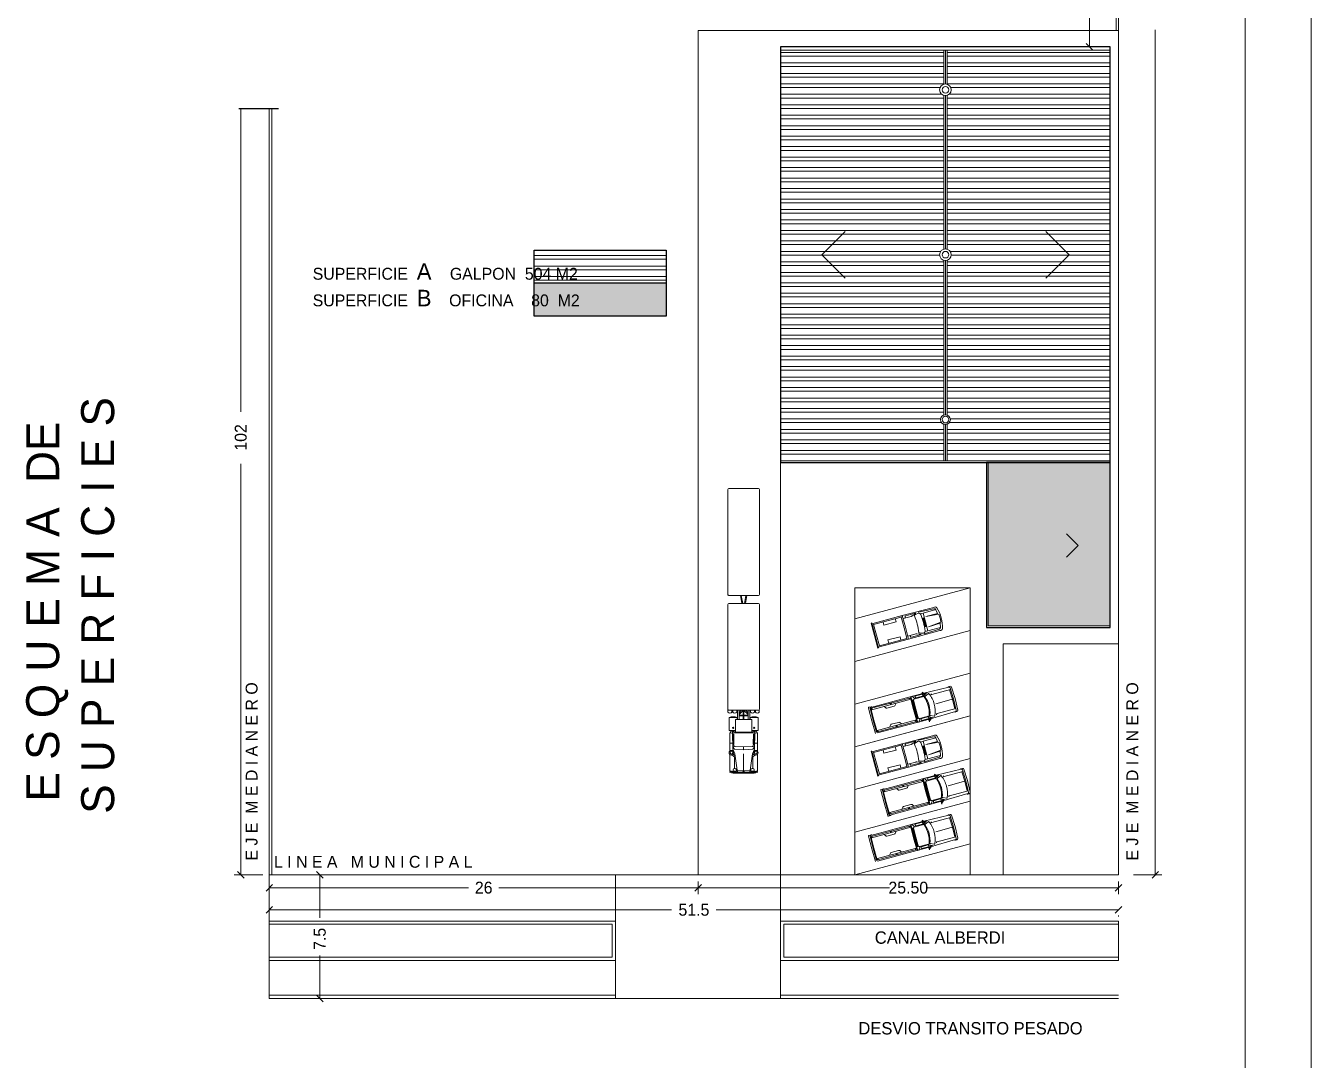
# Model space of a CAD drawing. Header units: millimetres. Extents: x 1972 to 5740, y 370 to 952.
# Drawn here: x 2744.2 to 2763.69, y 558.74 to 574.42 of the extents above; entities that cross this region are included whole.
import ezdxf

# ---------------------------------------------------------------- set-up
doc = ezdxf.new("R2010")
doc.units = ezdxf.units.MM
doc.header["$LTSCALE"] = 15
doc.linetypes.add('ACAD_ISO02W100', pattern=[15, 12, -3])
for name, color, linetype, lineweight in [('COTAS', 5, 'Continuous', 20), ('MUROS', 1, 'Continuous', 30), ('SOMBRAS', 95, 'Continuous', 18)]:
    doc.layers.add(name, color=color, linetype=linetype, lineweight=lineweight)

# ---------------------------------------------------------------- blocks, each defined once
blk = doc.blocks.new('02PTRK02')
at = {"color": 0, "linetype": 'ByBlock'}
for p, q in [((-862, -45), (-862, 45)), ((-541.5, 48), (-859, 48)), ((-538.5, -45), (-538.5, 45)), ((-514, -45), (-514, 45)), ((-193.5, 48), (-511, 48)), ((-184.5, 47.5), (-192, 47.5)), ((-190.5, -45), (-190.5, 45)), ((-168.5, 20), (-168.5, 44)), ((-168.5, 44), (-128.5, 44)), ((-128.5, 44), (-128.5, 25)), ((-122, 42), (-122, 39.6)), ((-122, 42), (-66.4, 42)), ((-90, 42), (-90, 34)), ((-56.6, 42), (-7, 42)), ((-5, 42), (-2, 42)), ((-514, 5.5), (-538.5, 10)), ((-514, 2.5), (-538.5, 7)), ((-184.5, 35.5), (-190.5, 35.5)), ((-184.5, 33), (-190.5, 33)), ((-184.5, 21), (-190.5, 21)), ((-190.5, 19), (-162.5, 19)), ((-190.5, 6), (-182.8, 14)), ((-190.5, 14), (-162.5, 14)), ((-189.6, 1), (-177.2, 14)), ((-175, 1), (-189.6, 1)), ((-175, 14), (-175, -14)), ((-173, -14), (-173, 14)), ((-162.5, 1), (-173, 1)), ((-168.5, 20), (-162.5, 20)), ((-124, 25), (-162.5, 25)), ((-162.5, 25), (-162.5, -25)), ((-124, 34), (-124, -34)), ((-124, 34), (-72, 33)), ((-122, 34.4), (-122, 34)), ((-122, 28), (-122, -28)), ((-119, 31.9), (-83.6, 31.2)), ((-119, 31.9), (-119, 29.9)), ((-119, 29.9), (-87.4, 29.3)), ((-87.4, 29.3), (-83.6, 31.2)), ((-82, 29), (-78, 31)), ((-82, 29), (-80, 27)), ((-80, 27), (-79, 0)), ((-80, -27), (-79, 0)), ((-79, 0), (-70, 0)), ((-79, 0), (-70, 0)), ((-78, 31), (-74, 30)), ((-74, 30), (-72, 28)), ((-72, 33), (-58, 27)), ((-70, 0), (-72, 28)), ((-70, 0), (-72, -28)), ((-58, 27), (-2, 19)), ((-7, 0), (-58, 0)), ((-53.1, 26.3), (-57.4, 31.3)), ((-54.7, 35.3), (-47.1, 25.4)), ((-14, 28), (-49, 28)), ((-14, 28), (-14, 26)), ((-10, 32), (-6, 32)), ((-10, 22), (-6, 22)), ((-9, 22), (-9, 20.1)), ((-7, 19.8), (-7, -19.8)), ((-6, 32), (-6, 22)), ((-3, 19.2), (-3, 32)), ((-2, -19), (-2, 19)), ((0, 32), (0, -32)), ((-538.5, -7), (-514, -2.5)), ((-538.5, -10), (-514, -5.5)), ((-182.8, -14), (-190.5, -6)), ((-190.5, -14), (-162.5, -14)), ((-162.5, -19), (-190.5, -19)), ((-184.5, -21), (-190.5, -21)), ((-184.5, -33), (-190.5, -33)), ((-184.5, -35.5), (-190.5, -35.5)), ((-175, -1), (-189.6, -1)), ((-177.2, -14), (-189.6, -1)), ((-173, -1), (-162.5, -1)), ((-168.5, -44), (-168.5, -20)), ((-168.5, -20), (-162.5, -20)), ((-124, -25), (-162.5, -25)), ((-128.5, -25), (-128.5, -44)), ((-124, -34), (-72, -33)), ((-122, -34), (-122, -34.4)), ((-119, -29.9), (-87.4, -29.3)), ((-119, -31.9), (-119, -29.9)), ((-119, -31.9), (-83.6, -31.2)), ((-90, -34), (-90, -42)), ((-87.4, -29.3), (-83.6, -31.2)), ((-82, -29), (-80, -27)), ((-82, -29), (-78, -31)), ((-78, -31), (-74, -30)), ((-74, -30), (-72, -28)), ((-72, -33), (-58, -27)), ((-58, -27), (-2, -19)), ((-53.1, -26.3), (-57.4, -31.3)), ((-54.7, -35.3), (-47.1, -25.4)), ((-14, -28), (-49, -28)), ((-14, -28), (-14, -26)), ((-10, -22), (-6, -22)), ((-10, -32), (-6, -32)), ((-9, -22), (-9, -20.1)), ((-6, -32), (-6, -22)), ((-3, -19.2), (-3, -32)), ((-859, -48), (-541.5, -48)), ((-511, -48), (-193.5, -48)), ((-184.5, -47.5), (-192, -47.5)), ((-168.5, -44), (-128.5, -44)), ((-122, -39.6), (-122, -42)), ((-66.4, -42), (-122, -42)), ((-7, -42), (-56.6, -42)), ((-5, -42), (-2, -42))]:
    blk.add_line(p, q, dxfattribs=at)
for centre, radius in [((-123.5, 37), 3), ((-61.5, 37), 7), ((-61.5, 37), 4), ((-137, 32), 2), ((-4, 0), 2), ((-137, -32), 2), ((-123.5, -37), 3), ((-61.5, -37), 7), ((-61.5, -37), 4)]:
    blk.add_circle(centre, radius, dxfattribs=at)
for centre, radius, start, end in [((-859, 45), 3, 90, 180), ((-541.5, 45), 3, 0, 90), ((-511, 45), 3, 90, 180), ((-193.5, 45), 3, 0, 90), ((-189.2, 41.5), 7.64, 308.2647, 51.7353), ((-132.7, 32), 37.8, 161.4749, 198.5251), ((-157.4, 33), 31, 345.1151, 20.9105), ((-18.2, 35), 13.2, 346.9139, 31.8908), ((-66.5, 24.5), 63.9, 6.736, 15.8839), ((-63.5, 24.5), 63.9, 6.736, 15.8839), ((-189, 27), 7.5, 306.8699, 53.1301), ((-10, 28), 4, 90, 180), ((-10, 26), 4, 180, 270), ((-7.5, 29.5), 2.5, 306.8699, 53.1301), ((-7.5, 24.5), 2.5, 306.8699, 53.1301), ((-189, -27), 7.5, 306.8699, 53.1301), ((-189.2, -41.5), 7.64, 308.2647, 51.7353), ((-132.7, -32), 37.8, 161.4734, 198.5266), ((-158, -32.9), 31.5, 339.3948, 14.5796), ((-10, -26), 4, 90, 180), ((-10, -28), 4, 180, 270), ((-18.2, -35), 13.2, 328.1092, 13.0861), ((-7.5, -24.5), 2.5, 306.8699, 53.1301), ((-7.5, -29.5), 2.5, 306.8699, 53.1301), ((-66.5, -24.5), 63.9, 344.1161, 353.264), ((-63.5, -24.5), 63.9, 344.1161, 353.264), ((-859, -45), 3, 180, 270), ((-541.5, -45), 3, 270, 0), ((-511, -45), 3, 180, 270), ((-193.5, -45), 3, 270, 0)]:
    blk.add_arc(centre, radius, start, end, dxfattribs=at)
blk = doc.blocks.new('_OBLIQUE')
at = {"color": 0, "linetype": 'ByBlock', "ltscale": 0.05}
blk.add_line((-0.5, -0.5), (0.5, 0.5), dxfattribs=at)

msp = doc.modelspace()

# ---------------------------------------------------------------- hatches: boundary and pattern name
at = {"layer": 'SOMBRAS'}
h = msp.add_hatch(dxfattribs=at)
h.set_pattern_fill('STEEL', color=256, scale=0.05, angle=135, style=0)
h.set_pattern_definition([(180, (2755.64746, 567.82134), (0, -0.15875), []), (180, (2755.59134, 567.76521), (0, -0.15875), [])])
h.paths.add_polyline_path([(2758.12246, 570.86249, -0.33167927), (2758.05996, 570.94634, -0.33167927), (2758.12246, 571.03019), (2758.12246, 573.36249, -0.33167927), (2758.05996, 573.44634, -0.33167927), (2758.12246, 573.53019), (2758.12246, 574.04634), (2755.64746, 574.04634), (2755.64746, 567.82134), (2758.12246, 567.82134), (2758.12246, 568.37563, -0.31783725), (2758.07246, 568.44634, -0.31783725), (2758.12246, 568.51705)])
h.paths.add_polyline_path([(2758.17246, 568.51705, -0.31783725), (2758.22246, 568.44634, -0.31783725), (2758.17246, 568.37563), (2758.17246, 567.82134), (2760.64746, 567.82134), (2760.64746, 574.04634), (2758.17246, 574.04634), (2758.17246, 573.53019, -0.33167927), (2758.23496, 573.44634, -0.33167927), (2758.17246, 573.36249), (2758.17246, 571.03019, -0.33167927), (2758.23496, 570.94634, -0.33167927), (2758.17246, 570.86249)])
h = msp.add_hatch(dxfattribs=at)
h.set_pattern_fill('STEEL', color=256, scale=0.05, angle=135, style=0)
h.set_pattern_definition([(180, (1768.24233, 917.64292), (0, -0.15875), []), (180, (1768.1862, 917.5868), (0, -0.15875), [])])
h.paths.add_polyline_path([(2751.91335, 571.0147), (2751.91335, 570.5147), (2753.91335, 570.5147), (2753.91335, 571.0147)])
at = {"layer": 'SOMBRAS', "linetype": 'Continuous', "ltscale": 0.001}
h = msp.add_hatch(color=256, dxfattribs=at)
h.paths.add_polyline_path([(2753.91335, 570.5147), (2751.91335, 570.5147), (2751.91335, 570.0147), (2753.91335, 570.0147)])
h.paths.add_polyline_path([(2760.64746, 567.79459), (2758.79746, 567.79459), (2758.79746, 565.32134), (2760.64746, 565.32134)])

# ---------------------------------------------------------------- linework, layer by layer
at = {"layer": 'COTAS'}
for p, q in [((2763.69459, 589.04634), (2763.69459, 527.64292)), ((2762.69459, 588.04634), (2762.69459, 528.64292))]:
    msp.add_line(p, q, dxfattribs=at)
at = {"layer": 'MUROS', "linetype": 'Continuous', "ltscale": 0.001}
for p, q in [((2756.27246, 570.94634), (2756.62602, 571.29989)), ((2760.02246, 570.94634), (2759.66891, 571.29989)), ((2756.27246, 570.94634), (2756.62602, 570.59279)), ((2760.02246, 570.94634), (2759.66891, 570.59279)), ((2760.15897, 566.53722), (2759.9822, 566.714)), ((2760.15897, 566.53722), (2759.9822, 566.36045))]:
    msp.add_line(p, q, dxfattribs=at)
for points in [[(2755.64746, 567.79459), (2760.64746, 567.79459), (2760.64746, 574.09634), (2755.64746, 574.09634)], [(2751.91335, 571.0147), (2753.91335, 571.0147), (2753.91335, 570.0147), (2751.91335, 570.0147)], [(2758.77246, 565.29634), (2760.64746, 565.29634), (2760.64746, 567.79634), (2758.77246, 567.79634)]]:
    msp.add_lwpolyline(points, close=True, dxfattribs=at)
for points in [[(2747.43496, 573.16172), (2747.58496, 573.16172), (2747.78496, 573.16172)], [(2747.68496, 573.16172), (2747.83496, 573.16172), (2748.03496, 573.16172)], [(2753.91335, 570.5147), (2751.91335, 570.5147)]]:
    msp.add_lwpolyline(points, dxfattribs=at)
at = {"layer": 'SOMBRAS', "linetype": 'Continuous', "ltscale": 0.001}
for p, q in [((2760.77246, 587.04634), (2760.77246, 561.54634)), ((2760.33402, 574.09634), (2760.33402, 580.23177)), ((2754.39746, 561.54634), (2754.39746, 574.34634)), ((2761.32978, 561.54634), (2761.32978, 574.35496)), ((2755.64746, 567.79634), (2755.64746, 574.09634)), ((2755.64746, 574.04634), (2760.64746, 574.04634)), ((2760.54746, 574.09634), (2760.23402, 574.09634)), ((2747.46515, 568.56274), (2747.46515, 573.16172)), ((2747.46515, 561.54634), (2747.46515, 567.77874)), ((2760.64746, 567.79634), (2755.64746, 567.79634)), ((2757.0345, 565.3526), (2757.49383, 565.47567)), ((2757.05942, 565.34235), (2757.47663, 565.45414)), ((2757.38604, 565.42987), (2757.39957, 565.37938)), ((2757.52003, 565.29215), (2757.4724, 565.46993)), ((2757.49383, 565.47567), (2757.9696, 565.59829)), ((2757.54168, 565.29795), (2757.49404, 565.47573)), ((2757.62948, 565.46436), (2757.50596, 565.43126)), ((2757.5395, 565.46655), (2757.53501, 565.43904)), ((2757.54528, 565.47294), (2757.69118, 565.51204)), ((2757.69292, 565.50841), (2757.63943, 565.46913)), ((2757.73238, 565.51139), (2757.68134, 565.48009)), ((2757.73908, 565.52639), (2757.97261, 565.57915)), ((2757.80922, 565.51115), (2757.76814, 565.50014)), ((2757.82178, 565.44255), (2757.80451, 565.43792)), ((2757.80451, 565.43792), (2757.82189, 565.37303)), ((2758.00094, 565.56623), (2757.80829, 565.51461)), ((2757.80829, 565.51461), (2757.84459, 565.37912)), ((2757.83917, 565.37766), (2757.82178, 565.44255)), ((2757.84991, 565.46437), (2758.02627, 565.50658)), ((2758.04707, 565.49746), (2757.84991, 565.46437)), ((2758.02627, 565.50658), (2758.00197, 565.56408)), ((2757.03148, 565.36388), (2757.02068, 565.36098)), ((2757.07134, 565.17192), (2757.02068, 565.36098)), ((2757.03148, 565.36388), (2757.08213, 565.17482)), ((2757.05942, 565.34235), (2757.10283, 565.18036)), ((2757.21557, 565.33007), (2757.20204, 565.38056)), ((2757.39957, 565.37938), (2757.21557, 565.33007)), ((2757.52003, 565.29215), (2757.56767, 565.11437)), ((2757.54168, 565.29795), (2757.58932, 565.12017)), ((2757.58911, 565.12012), (2758.06244, 565.25181)), ((2757.83928, 565.30815), (2757.82189, 565.37303)), ((2757.82686, 565.19882), (2758.05548, 565.26989)), ((2757.87997, 565.24708), (2757.8389, 565.23608)), ((2757.83917, 565.37766), (2757.85655, 565.31278)), ((2757.85655, 565.31278), (2757.83928, 565.30815)), ((2757.8809, 565.24363), (2757.84459, 565.37912)), ((2758.07355, 565.29525), (2757.8809, 565.24363)), ((2758.07912, 565.37787), (2757.89183, 565.30794)), ((2757.89183, 565.30794), (2758.06567, 565.35957)), ((2758.06567, 565.35957), (2758.07336, 565.29762)), ((2757.07134, 565.17192), (2757.122, 564.98286)), ((2757.13279, 564.98576), (2757.08213, 565.17482)), ((2757.14623, 565.01837), (2757.10283, 565.18036)), ((2757.12977, 564.99704), (2757.58911, 565.12012)), ((2757.14623, 565.01837), (2757.56344, 565.13016)), ((2757.45932, 565.15638), (2757.27532, 565.10708)), ((2757.27532, 565.10708), (2757.28885, 565.05659)), ((2757.47285, 565.10589), (2757.45932, 565.15638)), ((2757.70092, 565.19774), (2757.5774, 565.16465)), ((2757.62409, 565.15085), (2757.60645, 565.17243)), ((2757.63229, 565.14821), (2757.77819, 565.1873)), ((2757.77789, 565.19131), (2757.71193, 565.19858)), ((2757.81355, 565.20846), (2757.7537, 565.21005)), ((2757.13279, 564.98576), (2757.122, 564.98286)), ((2757.63431, 564.25094), (2757.81893, 564.30041)), ((2757.67374, 564.21086), (2757.81372, 564.24837)), ((2757.6967, 564.23016), (2757.68442, 564.25034)), ((2757.83519, 564.29393), (2757.68586, 564.25392)), ((2757.79919, 564.25501), (2757.70061, 564.2286)), ((2757.79624, 564.31033), (2757.79052, 564.29853)), ((2757.82716, 564.3024), (2757.79587, 564.31686)), ((2757.81816, 564.3002), (2757.79624, 564.31033)), ((2757.80557, 564.26026), (2757.79914, 564.28427)), ((2757.83706, 564.29063), (2757.80145, 564.25629)), ((2758.20041, 564.3928), (2757.81893, 564.30041)), ((2757.88563, 564.29215), (2757.84033, 564.25516)), ((2757.92857, 564.29071), (2757.93185, 564.28493)), ((2758.22724, 564.3569), (2757.9423, 564.28055)), ((2758.19267, 564.39525), (2758.18977, 564.39022)), ((2758.21805, 564.40405), (2758.19666, 564.39832)), ((2758.25618, 564.20865), (2758.21091, 564.35252)), ((2758.27252, 564.21303), (2758.2193, 564.38212)), ((2758.29611, 564.21935), (2758.24215, 564.39083)), ((2757.03437, 563.88127), (2756.9825, 564.07485)), ((2757.02154, 564.09432), (2756.98865, 564.0855)), ((2757.05453, 563.88667), (2757.00627, 564.06679)), ((2757.62746, 564.2317), (2757.00666, 564.06535)), ((2757.62345, 564.20747), (2757.01245, 564.04375)), ((2757.01649, 564.08448), (2757.61213, 564.24409)), ((2757.01809, 564.06411), (2757.03184, 564.06779)), ((2757.01991, 564.05733), (2757.01809, 564.06411)), ((2757.01991, 564.05733), (2757.02173, 564.05055)), ((2757.02173, 564.05055), (2757.03548, 564.05423)), ((2757.02999, 564.09201), (2757.03303, 564.08892)), ((2757.03184, 564.06779), (2757.03366, 564.06101)), ((2757.03548, 564.05423), (2757.03366, 564.06101)), ((2757.217, 564.09856), (2757.24302, 564.07759)), ((2757.37262, 564.10359), (2757.26122, 564.07375)), ((2757.32501, 564.14634), (2757.31126, 564.14266)), ((2757.31126, 564.14266), (2757.31308, 564.13588)), ((2757.3149, 564.1291), (2757.31308, 564.13588)), ((2757.32865, 564.13278), (2757.3149, 564.1291)), ((2757.32683, 564.13956), (2757.32501, 564.14634)), ((2757.32683, 564.13956), (2757.32865, 564.13278)), ((2757.3985, 564.14719), (2757.38645, 564.11602)), ((2757.61818, 564.2249), (2757.60443, 564.22121)), ((2757.60443, 564.22121), (2757.60625, 564.21443)), ((2757.60806, 564.20765), (2757.60625, 564.21443)), ((2757.62181, 564.21134), (2757.60806, 564.20765)), ((2757.62, 564.21812), (2757.61818, 564.2249)), ((2757.62, 564.21812), (2757.62181, 564.21134)), ((2757.66554, 564.05039), (2757.62345, 564.20747)), ((2757.67534, 564.05302), (2757.62634, 564.23588)), ((2757.68414, 564.05537), (2757.64712, 564.19353)), ((2757.651, 564.19663), (2757.65289, 564.19563)), ((2757.69146, 564.05734), (2757.65517, 564.19277)), ((2757.69927, 564.05943), (2757.66346, 564.19306)), ((2757.67534, 564.05302), (2757.72434, 563.87015)), ((2757.68414, 564.05537), (2757.72115, 563.91722)), ((2757.69146, 564.05734), (2757.72775, 563.9219)), ((2757.69927, 564.05943), (2757.73508, 563.9258)), ((2758.27252, 564.21303), (2758.00105, 564.14029)), ((2758.30524, 564.06579), (2758.02031, 563.98945)), ((2758.25618, 564.20865), (2758.28891, 564.06142)), ((2758.27252, 564.21303), (2758.31098, 564.03998)), ((2758.29611, 564.21935), (2758.33511, 564.04387)), ((2757.06433, 563.8893), (2757.02224, 564.04637)), ((2757.03437, 563.88127), (2757.08624, 563.68769)), ((2757.05453, 563.88667), (2757.1028, 563.70656)), ((2757.06433, 563.8893), (2757.10642, 563.73222)), ((2757.70763, 563.89332), (2757.09662, 563.7296)), ((2757.72322, 563.87433), (2757.10241, 563.70799)), ((2757.43846, 563.85785), (2757.32706, 563.828)), ((2757.66554, 564.05039), (2757.70763, 563.89332)), ((2757.70815, 563.88914), (2757.69439, 563.88546)), ((2757.69439, 563.88546), (2757.69621, 563.87868)), ((2757.69803, 563.8719), (2757.69621, 563.87868)), ((2757.71178, 563.87558), (2757.69803, 563.8719)), ((2757.70996, 563.88236), (2757.70815, 563.88914)), ((2757.70996, 563.88236), (2757.71178, 563.87558)), ((2757.72607, 563.91648), (2757.7272, 563.91829)), ((2757.73877, 563.86109), (2757.92339, 563.91056)), ((2757.75288, 563.91552), (2757.89285, 563.95302)), ((2757.78242, 563.91028), (2757.78187, 563.88667)), ((2757.93423, 563.9243), (2757.7849, 563.88429)), ((2757.8836, 563.94001), (2757.78502, 563.91359)), ((2757.9342, 563.92809), (2757.8862, 563.94003)), ((2757.89175, 563.93865), (2757.89818, 563.91464)), ((2757.9087, 563.89063), (2757.89785, 563.89798)), ((2757.89785, 563.89798), (2757.90696, 563.86399)), ((2757.91164, 563.88479), (2757.90696, 563.86399)), ((2757.92262, 563.91036), (2757.9087, 563.89063)), ((2757.93151, 563.91295), (2757.91164, 563.88479)), ((2757.97702, 563.95106), (2757.91929, 563.96045)), ((2758.29995, 564.02129), (2757.92339, 563.91056)), ((2758.01349, 563.97379), (2758.01344, 563.98043)), ((2758.29448, 564.01529), (2758.28946, 564.0182)), ((2758.32086, 564.02037), (2758.29946, 564.01464)), ((2757.10806, 563.72835), (2757.12181, 563.73203)), ((2757.10988, 563.72157), (2757.10806, 563.72835)), ((2757.10988, 563.72157), (2757.11169, 563.71479)), ((2757.11169, 563.71479), (2757.12544, 563.71847)), ((2757.12049, 563.69634), (2757.71614, 563.85594)), ((2757.12181, 563.73203), (2757.12363, 563.72525)), ((2757.12544, 563.71847), (2757.12363, 563.72525)), ((2757.30118, 563.78441), (2757.31323, 563.81557)), ((2757.41498, 563.81059), (2757.40123, 563.8069)), ((2757.40123, 563.8069), (2757.40304, 563.80012)), ((2757.40486, 563.79334), (2757.40304, 563.80012)), ((2757.41861, 563.79703), (2757.40486, 563.79334)), ((2757.41679, 563.80381), (2757.41498, 563.81059)), ((2757.41679, 563.80381), (2757.41861, 563.79703)), ((2757.48268, 563.83304), (2757.45666, 563.85401)), ((2757.0345, 563.41145), (2757.49383, 563.53453)), ((2757.05942, 563.40121), (2757.47663, 563.513)), ((2757.38604, 563.48872), (2757.39957, 563.43823)), ((2757.52003, 563.35101), (2757.4724, 563.52879)), ((2757.49383, 563.53453), (2757.9696, 563.65715)), ((2757.54168, 563.35681), (2757.49404, 563.53459)), ((2757.62948, 563.52321), (2757.50596, 563.49011)), ((2757.5395, 563.52541), (2757.53501, 563.4979)), ((2757.54528, 563.5318), (2757.69118, 563.57089)), ((2757.69292, 563.56727), (2757.63943, 563.52799)), ((2757.73238, 563.57025), (2757.68134, 563.53894)), ((2757.73908, 563.58525), (2757.97261, 563.63801)), ((2757.80922, 563.57001), (2757.76814, 563.559)), ((2757.82178, 563.50141), (2757.80451, 563.49678)), ((2757.80451, 563.49678), (2757.82189, 563.43189)), ((2758.00094, 563.62508), (2757.80829, 563.57346)), ((2757.80829, 563.57346), (2757.84459, 563.43797)), ((2757.83917, 563.43652), (2757.82178, 563.50141)), ((2757.84991, 563.52323), (2758.02627, 563.56544)), ((2758.04707, 563.55632), (2757.84991, 563.52323)), ((2758.02627, 563.56544), (2758.00197, 563.62294)), ((2757.03148, 563.42273), (2757.02068, 563.41984)), ((2757.07134, 563.23078), (2757.02068, 563.41984)), ((2757.03148, 563.42273), (2757.08213, 563.23367)), ((2757.05942, 563.40121), (2757.10283, 563.23922)), ((2757.21557, 563.38893), (2757.20204, 563.43942)), ((2757.39957, 563.43823), (2757.21557, 563.38893)), ((2757.52003, 563.35101), (2757.56767, 563.17323)), ((2757.54168, 563.35681), (2757.58932, 563.17903)), ((2757.58911, 563.17897), (2758.06244, 563.31067)), ((2757.83928, 563.367), (2757.82189, 563.43189)), ((2757.82686, 563.25767), (2758.05548, 563.32875)), ((2757.87997, 563.30594), (2757.8389, 563.29493)), ((2757.83917, 563.43652), (2757.85655, 563.37163)), ((2757.85655, 563.37163), (2757.83928, 563.367)), ((2757.8809, 563.30249), (2757.84459, 563.43797)), ((2758.07355, 563.35411), (2757.8809, 563.30249)), ((2758.07912, 563.43672), (2757.89183, 563.3668)), ((2757.89183, 563.3668), (2758.06567, 563.41843)), ((2758.06567, 563.41843), (2758.07336, 563.35648)), ((2757.07134, 563.23078), (2757.122, 563.04172)), ((2757.13279, 563.04461), (2757.08213, 563.23367)), ((2757.14623, 563.07723), (2757.10283, 563.23922)), ((2757.12977, 563.0559), (2757.58911, 563.17897)), ((2757.14623, 563.07723), (2757.56344, 563.18902)), ((2757.45932, 563.21524), (2757.27532, 563.16594)), ((2757.27532, 563.16594), (2757.28885, 563.11545)), ((2757.47285, 563.16475), (2757.45932, 563.21524)), ((2757.70092, 563.2566), (2757.5774, 563.2235)), ((2757.62409, 563.20971), (2757.60645, 563.23129)), ((2757.63229, 563.20706), (2757.77819, 563.24616)), ((2757.77789, 563.25017), (2757.71193, 563.25744)), ((2757.81355, 563.26731), (2757.7537, 563.26891)), ((2758.38719, 563.14875), (2758.00572, 563.05636)), ((2758.41403, 563.11285), (2758.12909, 563.03651)), ((2758.37946, 563.15121), (2758.37656, 563.14618)), ((2758.40484, 563.16), (2758.38344, 563.15427)), ((2758.44297, 562.96461), (2758.39769, 563.10848)), ((2758.4593, 562.96898), (2758.40609, 563.13808)), ((2758.48289, 562.9753), (2758.42893, 563.14678)), ((2757.13279, 563.04461), (2757.122, 563.04172)), ((2757.81425, 562.98765), (2757.19344, 562.82131)), ((2757.81024, 562.96342), (2757.19923, 562.7997)), ((2757.20328, 562.84044), (2757.79892, 563.00004)), ((2757.5118, 562.9023), (2757.49805, 562.89861)), ((2757.49805, 562.89861), (2757.49986, 562.89183)), ((2757.50168, 562.88505), (2757.49986, 562.89183)), ((2757.51543, 562.88874), (2757.50168, 562.88505)), ((2757.51362, 562.89552), (2757.5118, 562.9023)), ((2757.51362, 562.89552), (2757.51543, 562.88874)), ((2757.58529, 562.90314), (2757.57324, 562.87198)), ((2757.80497, 562.98085), (2757.79122, 562.97717)), ((2757.79122, 562.97717), (2757.79303, 562.97039)), ((2757.79485, 562.96361), (2757.79303, 562.97039)), ((2757.8086, 562.96729), (2757.79485, 562.96361)), ((2757.80678, 562.97407), (2757.80497, 562.98085)), ((2757.80678, 562.97407), (2757.8086, 562.96729)), ((2757.85233, 562.80635), (2757.81024, 562.96342)), ((2757.86213, 562.80897), (2757.81313, 562.99184)), ((2757.8211, 563.0069), (2758.00572, 563.05636)), ((2757.87092, 562.81133), (2757.8339, 562.94948)), ((2757.83779, 562.95258), (2757.83968, 562.95158)), ((2757.87824, 562.81329), (2757.84195, 562.94872)), ((2757.88606, 562.81538), (2757.85025, 562.94901)), ((2757.86053, 562.96682), (2758.0005, 563.00432)), ((2757.88349, 562.98612), (2757.87121, 563.0063)), ((2758.02198, 563.04989), (2757.87264, 563.00987)), ((2757.98598, 563.01097), (2757.8874, 562.98455)), ((2757.98303, 563.06628), (2757.97731, 563.05449)), ((2758.01395, 563.05836), (2757.98266, 563.07281)), ((2758.00495, 563.05616), (2757.98303, 563.06628)), ((2757.99236, 563.01622), (2757.98592, 563.04023)), ((2758.02384, 563.04659), (2757.98824, 563.01225)), ((2758.07241, 563.04811), (2758.02711, 563.01111)), ((2758.11536, 563.04666), (2758.11863, 563.04088)), ((2758.4593, 562.96898), (2758.18784, 562.89624)), ((2758.44297, 562.96461), (2758.47569, 562.81737)), ((2758.4593, 562.96898), (2758.49777, 562.79594)), ((2758.48289, 562.9753), (2758.5219, 562.79982)), ((2757.22115, 562.63722), (2757.16928, 562.8308)), ((2757.20833, 562.85027), (2757.17543, 562.84146)), ((2757.24132, 562.64263), (2757.19306, 562.82274)), ((2757.20488, 562.82006), (2757.21863, 562.82374)), ((2757.2067, 562.81328), (2757.20488, 562.82006)), ((2757.2067, 562.81328), (2757.20851, 562.8065)), ((2757.20851, 562.8065), (2757.22226, 562.81018)), ((2757.25112, 562.64525), (2757.20903, 562.80233)), ((2757.21678, 562.84797), (2757.21982, 562.84487)), ((2757.21863, 562.82374), (2757.22045, 562.81696)), ((2757.22226, 562.81018), (2757.22045, 562.81696)), ((2757.40379, 562.85451), (2757.42981, 562.83354)), ((2757.5594, 562.85955), (2757.448, 562.8297)), ((2757.85233, 562.80635), (2757.89442, 562.64927)), ((2757.86213, 562.80897), (2757.91113, 562.6261)), ((2757.87092, 562.81133), (2757.90794, 562.67317)), ((2757.87824, 562.81329), (2757.91453, 562.67786)), ((2757.88606, 562.81538), (2757.92186, 562.68175)), ((2757.93967, 562.67147), (2758.07964, 562.70898)), ((2758.07039, 562.69596), (2757.9718, 562.66955)), ((2758.12099, 562.68404), (2758.07298, 562.69599)), ((2758.07853, 562.69461), (2758.08497, 562.6706)), ((2758.16381, 562.70701), (2758.10608, 562.7164)), ((2758.48674, 562.77724), (2758.11018, 562.66652)), ((2758.20028, 562.72974), (2758.20023, 562.73638)), ((2758.49203, 562.82175), (2758.20709, 562.7454)), ((2758.48127, 562.77125), (2758.47624, 562.77416)), ((2758.50765, 562.77632), (2758.48625, 562.77059)), ((2757.22115, 562.63722), (2757.27302, 562.44364)), ((2757.24132, 562.64263), (2757.28958, 562.46251)), ((2757.25112, 562.64525), (2757.29321, 562.48818)), ((2757.89442, 562.64927), (2757.28341, 562.48555)), ((2757.91, 562.63029), (2757.2892, 562.46394)), ((2757.30728, 562.45229), (2757.90292, 562.6119)), ((2757.48796, 562.54036), (2757.50001, 562.57153)), ((2757.62525, 562.61381), (2757.51385, 562.58396)), ((2757.60176, 562.56654), (2757.58801, 562.56286)), ((2757.58801, 562.56286), (2757.58983, 562.55608)), ((2757.59165, 562.5493), (2757.58983, 562.55608)), ((2757.6054, 562.55298), (2757.59165, 562.5493)), ((2757.60358, 562.55976), (2757.60176, 562.56654)), ((2757.60358, 562.55976), (2757.6054, 562.55298)), ((2757.66947, 562.589), (2757.64345, 562.60996)), ((2757.89493, 562.6451), (2757.88118, 562.64141)), ((2757.88118, 562.64141), (2757.883, 562.63463)), ((2757.88482, 562.62785), (2757.883, 562.63463)), ((2757.89857, 562.63154), (2757.88482, 562.62785)), ((2757.89675, 562.63832), (2757.89493, 562.6451)), ((2757.89675, 562.63832), (2757.89857, 562.63154)), ((2757.91285, 562.67243), (2757.91399, 562.67424)), ((2757.92556, 562.61705), (2758.11018, 562.66652)), ((2757.9692, 562.66624), (2757.96866, 562.64262)), ((2758.12102, 562.68026), (2757.97168, 562.64024)), ((2758.09549, 562.64659), (2758.08463, 562.65394)), ((2758.08463, 562.65394), (2758.09374, 562.61995)), ((2758.09843, 562.64074), (2758.09374, 562.61995)), ((2758.10941, 562.66631), (2758.09549, 562.64659)), ((2758.1183, 562.66891), (2758.09843, 562.64074)), ((2757.01649, 562.14334), (2757.61213, 562.30294)), ((2757.31657, 562.4463), (2757.28368, 562.43749)), ((2757.29485, 562.4843), (2757.3086, 562.48799)), ((2757.29666, 562.47752), (2757.29485, 562.4843)), ((2757.29666, 562.47752), (2757.29848, 562.47074)), ((2757.29848, 562.47074), (2757.31223, 562.47443)), ((2757.3086, 562.48799), (2757.31041, 562.48121)), ((2757.31223, 562.47443), (2757.31041, 562.48121)), ((2757.32274, 562.45253), (2757.32382, 562.45673)), ((2757.63431, 562.3098), (2757.81893, 562.35927)), ((2757.67374, 562.26972), (2757.81372, 562.30723)), ((2757.6967, 562.28902), (2757.68442, 562.3092)), ((2757.83519, 562.35279), (2757.68586, 562.31277)), ((2757.79919, 562.31387), (2757.70061, 562.28746)), ((2757.79624, 562.36918), (2757.79052, 562.35739)), ((2757.82716, 562.36126), (2757.79587, 562.37571)), ((2757.81816, 562.35906), (2757.79624, 562.36918)), ((2757.80557, 562.31912), (2757.79914, 562.34313)), ((2757.83706, 562.34949), (2757.80145, 562.31515)), ((2758.20041, 562.45165), (2757.81893, 562.35927)), ((2757.88563, 562.35101), (2757.84033, 562.31401)), ((2757.92857, 562.34956), (2757.93185, 562.34379)), ((2758.22724, 562.41576), (2757.9423, 562.33941)), ((2758.19267, 562.45411), (2758.18977, 562.44908)), ((2758.21805, 562.46291), (2758.19666, 562.45717)), ((2758.25618, 562.26751), (2758.21091, 562.41138)), ((2758.27252, 562.27189), (2758.2193, 562.44098)), ((2758.29611, 562.27821), (2758.24215, 562.44968)), ((2757.03437, 561.94013), (2756.9825, 562.13371)), ((2757.02154, 562.15317), (2756.98865, 562.14436)), ((2757.05453, 561.94553), (2757.00627, 562.12565)), ((2757.62746, 562.29056), (2757.00666, 562.12421)), ((2757.62345, 562.26632), (2757.01245, 562.1026)), ((2757.01809, 562.12296), (2757.03184, 562.12665)), ((2757.01991, 562.11618), (2757.01809, 562.12296)), ((2757.01991, 562.11618), (2757.02173, 562.1094)), ((2757.02173, 562.1094), (2757.03548, 562.11309)), ((2757.06433, 561.94815), (2757.02224, 562.10523)), ((2757.02999, 562.15087), (2757.03303, 562.14777)), ((2757.03184, 562.12665), (2757.03366, 562.11987)), ((2757.03548, 562.11309), (2757.03366, 562.11987)), ((2757.217, 562.15741), (2757.24302, 562.13645)), ((2757.37262, 562.16245), (2757.26122, 562.1326)), ((2757.32501, 562.2052), (2757.31126, 562.20152)), ((2757.31126, 562.20152), (2757.31308, 562.19474)), ((2757.3149, 562.18796), (2757.31308, 562.19474)), ((2757.32865, 562.19164), (2757.3149, 562.18796)), ((2757.32683, 562.19842), (2757.32501, 562.2052)), ((2757.32683, 562.19842), (2757.32865, 562.19164)), ((2757.3985, 562.20605), (2757.38645, 562.17488)), ((2757.61818, 562.28376), (2757.60443, 562.28007)), ((2757.60443, 562.28007), (2757.60625, 562.27329)), ((2757.60806, 562.26651), (2757.60625, 562.27329)), ((2757.62181, 562.2702), (2757.60806, 562.26651)), ((2757.62, 562.27698), (2757.61818, 562.28376)), ((2757.62, 562.27698), (2757.62181, 562.2702)), ((2757.66554, 562.10925), (2757.62345, 562.26632)), ((2757.67534, 562.11187), (2757.62634, 562.29474)), ((2757.68414, 562.11423), (2757.64712, 562.25239)), ((2757.651, 562.25548), (2757.65289, 562.25448)), ((2757.69146, 562.11619), (2757.65517, 562.25163)), ((2757.69927, 562.11829), (2757.66346, 562.25192)), ((2757.66554, 562.10925), (2757.70763, 561.95217)), ((2757.67534, 562.11187), (2757.72434, 561.92901)), ((2757.68414, 562.11423), (2757.72115, 561.97608)), ((2757.69146, 562.11619), (2757.72775, 561.98076)), ((2757.69927, 562.11829), (2757.73508, 561.98465)), ((2758.27252, 562.27189), (2758.00105, 562.19915)), ((2758.30524, 562.12465), (2758.02031, 562.0483)), ((2758.25618, 562.26751), (2758.28891, 562.12028)), ((2758.27252, 562.27189), (2758.31098, 562.09884)), ((2758.29611, 562.27821), (2758.33511, 562.10273)), ((2757.03437, 561.94013), (2757.08624, 561.74654)), ((2757.05453, 561.94553), (2757.1028, 561.76541)), ((2757.06433, 561.94815), (2757.10642, 561.79108)), ((2757.70763, 561.95217), (2757.09662, 561.78845)), ((2757.72322, 561.93319), (2757.10241, 561.76685)), ((2757.12049, 561.7552), (2757.71614, 561.9148)), ((2757.43846, 561.91671), (2757.32706, 561.88686)), ((2757.48268, 561.8919), (2757.45666, 561.91286)), ((2757.70815, 561.948), (2757.69439, 561.94432)), ((2757.69439, 561.94432), (2757.69621, 561.93753)), ((2757.69803, 561.93075), (2757.69621, 561.93753)), ((2757.71178, 561.93444), (2757.69803, 561.93075)), ((2757.70996, 561.94122), (2757.70815, 561.948)), ((2757.70996, 561.94122), (2757.71178, 561.93444)), ((2757.72607, 561.97534), (2757.7272, 561.97714)), ((2757.73877, 561.91995), (2757.92339, 561.96942)), ((2757.75288, 561.97437), (2757.89285, 562.01188)), ((2757.78242, 561.96914), (2757.78187, 561.94552)), ((2757.93423, 561.98316), (2757.7849, 561.94315)), ((2757.8836, 561.99887), (2757.78502, 561.97245)), ((2757.9342, 561.98695), (2757.8862, 561.99889)), ((2757.89175, 561.99751), (2757.89818, 561.9735)), ((2757.9087, 561.94949), (2757.89785, 561.95684)), ((2757.89785, 561.95684), (2757.90696, 561.92285)), ((2757.91164, 561.94365), (2757.90696, 561.92285)), ((2757.92262, 561.96921), (2757.9087, 561.94949)), ((2757.93151, 561.97181), (2757.91164, 561.94365)), ((2757.97702, 562.00992), (2757.91929, 562.01931)), ((2758.29995, 562.08015), (2757.92339, 561.96942)), ((2758.01349, 562.03264), (2758.01344, 562.03928)), ((2758.29448, 562.07415), (2758.28946, 562.07706)), ((2758.32086, 562.07923), (2758.29946, 562.07349)), ((2757.10806, 561.78721), (2757.12181, 561.79089)), ((2757.10988, 561.78043), (2757.10806, 561.78721)), ((2757.10988, 561.78043), (2757.11169, 561.77365)), ((2757.11169, 561.77365), (2757.12544, 561.77733)), ((2757.12181, 561.79089), (2757.12363, 561.78411)), ((2757.12544, 561.77733), (2757.12363, 561.78411)), ((2757.30118, 561.84327), (2757.31323, 561.87443)), ((2757.41498, 561.86945), (2757.40123, 561.86576)), ((2757.40123, 561.86576), (2757.40304, 561.85898)), ((2757.40486, 561.8522), (2757.40304, 561.85898)), ((2757.41861, 561.85589), (2757.40486, 561.8522)), ((2757.41679, 561.86267), (2757.41498, 561.86945)), ((2757.41679, 561.86267), (2757.41861, 561.85589)), ((2747.79746, 561.54634), (2747.36515, 561.54634)), ((2760.77246, 561.54634), (2747.89746, 561.54634)), ((2747.89746, 561.54634), (2747.89746, 560.29634)), ((2747.99746, 561.54634), (2748.76356, 561.54634)), ((2748.33496, 561.54634), (2754.39746, 561.54634)), ((2748.66356, 561.54634), (2748.66356, 560.89214)), ((2760.99746, 561.54634), (2761.42978, 561.54634)), ((2747.89746, 561.44634), (2747.89746, 561.25105)), ((2747.89746, 561.35105), (2750.91824, 561.35105)), ((2754.39746, 561.35105), (2751.37668, 561.35105)), ((2754.39746, 561.44634), (2754.39746, 561.25105)), ((2754.39746, 561.44634), (2754.39746, 561.25105)), ((2754.39746, 561.35105), (2757.29924, 561.35105)), ((2760.77246, 561.35105), (2757.87069, 561.35105)), ((2760.77246, 561.44634), (2760.77246, 561.25105)), ((2747.89746, 561.01564), (2753.99599, 561.01564)), ((2760.77246, 561.01564), (2754.67394, 561.01564)), ((2747.89746, 560.93037), (2747.89746, 560.91564)), ((2760.77246, 560.93037), (2760.77246, 560.91564)), ((2747.89746, 560.29634), (2753.09746, 560.29634)), ((2747.89746, 560.24634), (2753.14746, 560.24634)), ((2748.66356, 559.67134), (2748.66356, 560.32554)), ((2747.99746, 559.67134), (2748.76356, 559.67134))]:
    msp.add_line(p, q, dxfattribs=at)
for points in [[(2760.73496, 587.00884), (2760.73496, 574.34634)], [(2754.39746, 574.34634), (2760.77246, 574.34634)], [(2755.64746, 574.09634), (2760.64746, 574.09634)], [(2758.12246, 574.04634), (2758.12246, 573.53019)], [(2758.14746, 574.04634), (2758.14746, 573.53384)], [(2758.17246, 574.04634), (2758.17246, 573.53019)], [(2760.64746, 574.09634), (2760.64746, 567.79634)], [(2758.12246, 573.36249), (2758.12246, 571.03019)], [(2758.14746, 573.35884), (2758.14746, 571.03384)], [(2758.17246, 573.36249), (2758.17246, 571.03019)], [(2747.89746, 561.54634), (2747.89746, 573.16172)], [(2747.93496, 561.54634), (2747.93496, 573.16172)], [(2758.12246, 570.86249), (2758.12246, 568.51705)], [(2758.14746, 570.85884), (2758.14746, 568.52134)], [(2758.17246, 570.86249), (2758.17246, 568.51705)], [(2758.12246, 568.37563), (2758.12246, 567.82134)], [(2758.14746, 568.37134), (2758.14746, 567.82134)], [(2758.17246, 568.37563), (2758.17246, 567.82134)], [(2755.64746, 567.82134), (2760.64746, 567.82134)], [(2755.64746, 567.79459), (2755.64746, 559.67134)], [(2760.64746, 565.29634), (2760.64746, 565.29634), (2758.77246, 565.29634), (2758.77246, 567.79634)], [(2760.64746, 565.32134), (2758.79746, 565.32134), (2758.79746, 567.79634)], [(2760.64746, 565.29634), (2760.64746, 567.79634)], [(2758.52246, 565.89754), (2756.77246, 565.89754), (2756.77246, 561.54634)], [(2756.77246, 565.42862), (2758.52246, 565.89754)], [(2758.52246, 565.89754), (2758.52246, 561.54634)], [(2759.02246, 565.04634), (2759.02246, 561.54634)], [(2759.02246, 565.04634), (2760.77246, 565.04634)], [(2756.77246, 563.48748), (2758.50126, 563.95071)], [(2756.77246, 561.54634), (2758.52246, 562.01525)], [(2753.14746, 561.54634), (2753.14746, 559.67134)], [(2753.14746, 560.84634), (2747.89746, 560.84634), (2747.89746, 560.84634)], [(2753.09746, 560.79634), (2747.89746, 560.79634), (2747.89746, 559.72134)], [(2753.09746, 560.79634), (2753.09746, 560.29634)], [(2760.77246, 560.84634), (2755.64746, 560.84634)], [(2760.77246, 560.79634), (2755.69746, 560.79634)], [(2755.69746, 560.79634), (2755.69746, 560.29634)], [(2760.77246, 560.84634), (2760.77246, 560.24634)], [(2755.64746, 560.24634), (2760.77246, 560.24634)], [(2755.69746, 560.29634), (2760.77246, 560.29634)], [(2753.14746, 559.72134), (2747.89746, 559.72134), (2747.89746, 559.67134), (2760.77246, 559.67134)], [(2760.77246, 559.72134), (2755.64746, 559.72134)]]:
    msp.add_lwpolyline(points, dxfattribs=at)
at = {"layer": 'SOMBRAS', "linetype": 'ACAD_ISO02W100', "ltscale": 20}
for points in [[(2756.77246, 564.78158), (2758.52246, 565.25049)], [(2756.77246, 564.13453), (2758.52246, 564.60344)], [(2756.77246, 563.48748), (2758.52246, 563.95639)], [(2756.77246, 562.84043), (2758.52246, 563.30934)], [(2756.77246, 562.19339), (2758.52246, 562.6623)]]:
    msp.add_lwpolyline(points, dxfattribs=at)
at = {"layer": 'SOMBRAS', "linetype": 'Continuous', "ltscale": 0.001}
for centre, radius in [((2758.14746, 573.44634), 0.0875), ((2758.14746, 573.44634), 0.05), ((2758.14746, 570.94634), 0.0875), ((2758.14746, 570.94634), 0.05), ((2758.14746, 568.44634), 0.075), ((2758.14746, 568.44634), 0.05)]:
    msp.add_circle(centre, radius, dxfattribs=at)
for centre, radius, start, end in [((2757.54734, 565.46527), 0.00794, 105, 170.734465), ((2757.62175, 565.49321), 0.02987, 285.000005, 306.290675), ((2757.68549, 565.47332), 0.00794, 121.524282, 203.096277), ((2756.82226, 565.10518), 0.93051, 15.000001, 23.096288), ((2757.69171, 565.51006), 0.00205, 306.290675, 105), ((2757.73653, 565.50462), 0.00794, 99.687653, 121.524282), ((2757.74108, 565.47795), 0.03499, 22.995967, 99.687653), ((2756.93201, 565.13459), 0.91391, 15.000001, 22.995967), ((2757.9912, 565.57586), 0.03114, 34.253348, 133.911651), ((2757.97828, 565.55406), 0.02572, 22.918184, 102.730038), ((2757.60994, 565.31624), 0.49239, 15.000001, 34.253348), ((2757.75055, 565.35392), 0.32945, 15.000001, 25.831342), ((2757.75055, 565.35392), 0.32945, 4.168659, 15.000001), ((2757.60994, 565.31624), 0.49239, 355.746654, 15.000001), ((2756.82226, 565.10518), 0.93051, 6.903713, 15.000001), ((2756.93201, 565.13459), 0.91391, 7.004035, 15.000001), ((2757.80437, 565.24177), 0.03499, 290.312362, 7.004035), ((2758.04784, 565.29445), 0.02572, 287.269964, 7.081817), ((2758.06993, 565.28203), 0.03114, 256.088347, 355.746654), ((2757.63024, 565.15588), 0.00794, 219.265534, 285.000005), ((2757.70865, 565.16889), 0.02987, 83.709327, 105), ((2757.75391, 565.21799), 0.00794, 186.903722, 268.475715), ((2757.77766, 565.18928), 0.00205, 285.000005, 83.709327), ((2757.81376, 565.21639), 0.00794, 268.475715, 290.312362), ((2757.63732, 564.23974), 0.0116, 105.000001, 195.00001), ((2757.81517, 564.3856), 0.21672, 217.592563, 232.581811), ((2757.68648, 564.25159), 0.0024, 105.000001, 211.320267), ((2757.79785, 564.26003), 0.00519, 285.000003, 313.969642), ((2757.28194, 564.82669), 0.7788, 311.620535, 318.623186), ((2757.8167, 564.23722), 0.01154, 33.13081, 105.000001), ((2757.8357, 564.29204), 0.00196, 313.969642, 105.000001), ((2757.84506, 564.24935), 0.00749, 129.240315, 214.579895), ((2757.89151, 564.28495), 0.0093, 38.854932, 129.240315), ((2757.56785, 564.02422), 0.42492, 15.000005, 38.854932), ((2757.93991, 564.2895), 0.00926, 209.563215, 285.000003), ((2758.19835, 564.39198), 0.00656, 105.000001, 150.081845), ((2758.20415, 564.37735), 0.01589, 17.468353, 103.613964), ((2758.2232, 564.38486), 0.01987, 17.468353, 105.000001), ((2756.9909, 564.0771), 0.0087, 105.000001, 195), ((2757.02023, 564.07053), 0.01445, 105.000001, 195), ((2757.02379, 564.08592), 0.0087, 44.497242, 105.000001), ((2757.2559, 564.09358), 0.02053, 231.138025, 285.000003), ((2757.3673, 564.12343), 0.02053, 285.000003, 338.86198), ((2757.61514, 564.23288), 0.0116, 15.000005, 105.000001), ((2757.64973, 564.19423), 0.00271, 62.132955, 195), ((2757.65075, 564.19159), 0.00457, 15.000005, 62.132955), ((2757.6775, 564.19682), 0.01454, 105.000001, 195), ((2757.6997, 564.23199), 0.00351, 211.320267, 285.000003), ((2757.44246, 563.99297), 0.45844, 14.715787, 33.13081), ((2757.48706, 564.00257), 0.42733, 15.000005, 34.57989), ((2757.44364, 563.98858), 0.45844, 356.869186, 15.284209), ((2757.48706, 564.00257), 0.42733, 355.420107, 15.000005), ((2757.56785, 564.02422), 0.42492, 351.145064, 15.000005), ((2757.44378, 563.83802), 0.02053, 51.13803, 105.000001), ((2757.71313, 563.86715), 0.0116, 285.000003, 15.000005), ((2757.72377, 563.91792), 0.00271, 195, 327.867042), ((2757.73577, 563.8723), 0.0116, 195, 285.000003), ((2757.72333, 563.92072), 0.00457, 327.867042, 15.000005), ((2757.74912, 563.92956), 0.01454, 195, 285.000003), ((2757.96273, 563.83491), 0.21672, 157.418178, 172.407438), ((2757.78428, 563.88661), 0.0024, 178.679737, 285.000003), ((2757.78593, 563.9102), 0.00351, 105.000001, 178.679737), ((2757.72148, 563.1863), 0.7788, 71.37681, 78.379448), ((2757.88494, 563.93499), 0.00519, 76.030354, 105.000001), ((2757.88987, 563.96417), 0.01154, 285.000003, 356.869186), ((2757.92049, 563.96785), 0.00749, 175.420098, 260.759688), ((2757.93373, 563.92619), 0.00196, 285.000003, 76.030354), ((2757.97851, 563.96024), 0.0093, 260.759688, 351.145064), ((2758.0227, 563.9805), 0.00926, 105.000001, 180.43679), ((2758.29777, 564.02097), 0.00656, 239.918165, 285.000003), ((2758.29547, 564.03653), 0.01589, 286.386039, 12.531657), ((2758.31572, 564.03956), 0.01987, 285.000003, 12.531657), ((2757.33238, 563.80817), 0.02053, 105.000001, 158.861971), ((2757.9912, 563.63472), 0.03114, 34.253348, 133.911651), ((2757.54734, 563.52413), 0.00794, 105, 170.734465), ((2757.62175, 563.55206), 0.02987, 285.000005, 306.290675), ((2757.68549, 563.53217), 0.00794, 121.524282, 203.096277), ((2756.82226, 563.16404), 0.93051, 15.000001, 23.096288), ((2757.69171, 563.56892), 0.00205, 306.290675, 105), ((2757.73653, 563.56348), 0.00794, 99.687653, 121.524282), ((2757.74108, 563.53681), 0.03499, 22.995967, 99.687653), ((2756.93201, 563.19345), 0.91391, 15.000001, 22.995967), ((2757.97828, 563.61292), 0.02572, 22.918184, 102.730038), ((2757.60994, 563.3751), 0.49239, 15.000001, 34.253348), ((2757.75055, 563.41277), 0.32945, 15.000001, 25.831342), ((2757.75055, 563.41277), 0.32945, 4.168659, 15.000001), ((2757.60994, 563.3751), 0.49239, 355.746654, 15.000001), ((2756.82226, 563.16404), 0.93051, 6.903713, 15.000001), ((2757.75391, 563.27684), 0.00794, 186.903722, 268.475715), ((2756.93201, 563.19345), 0.91391, 7.004035, 15.000001), ((2757.80437, 563.30062), 0.03499, 290.312362, 7.004035), ((2758.04784, 563.35331), 0.02572, 287.269964, 7.081817), ((2758.06993, 563.34089), 0.03114, 256.088347, 355.746654), ((2757.63024, 563.21473), 0.00794, 219.265534, 285.000005), ((2757.70865, 563.22775), 0.02987, 83.709327, 105), ((2757.77766, 563.24813), 0.00205, 285.000005, 83.709327), ((2757.81376, 563.27525), 0.00794, 268.475715, 290.312362), ((2758.38514, 563.14794), 0.00656, 105.000001, 150.081845), ((2758.39093, 563.13331), 0.01589, 17.468353, 103.613964), ((2758.40998, 563.14082), 0.01987, 17.468353, 105.000001), ((2757.80192, 562.98884), 0.0116, 15.000005, 105.000001), ((2757.8241, 562.99569), 0.0116, 105.000001, 195.00001), ((2758.00195, 563.14155), 0.21672, 217.592563, 232.581811), ((2757.83652, 562.95018), 0.00271, 62.132955, 195), ((2757.83754, 562.94754), 0.00457, 15.000005, 62.132955), ((2757.86429, 562.95278), 0.01454, 105.000001, 195), ((2757.87327, 563.00755), 0.0024, 105.000001, 211.320267), ((2757.88649, 562.98794), 0.00351, 211.320267, 285.000003), ((2757.98464, 563.01598), 0.00519, 285.000003, 313.969642), ((2757.46873, 563.58264), 0.7788, 311.620535, 318.623186), ((2758.00349, 562.99318), 0.01154, 33.13081, 105.000001), ((2757.62925, 562.74892), 0.45844, 14.715787, 33.13081), ((2758.02248, 563.048), 0.00196, 313.969642, 105.000001), ((2758.03185, 563.00531), 0.00749, 129.240315, 214.579895), ((2757.67384, 562.75852), 0.42733, 15.000005, 34.57989), ((2758.07829, 563.04091), 0.0093, 38.854932, 129.240315), ((2757.75464, 562.78017), 0.42492, 15.000005, 38.854932), ((2758.12669, 563.04545), 0.00926, 209.563215, 285.000003), ((2757.75464, 562.78017), 0.42492, 351.145064, 15.000005), ((2757.17768, 562.83306), 0.0087, 105.000001, 195), ((2757.20701, 562.82648), 0.01445, 105.000001, 195), ((2757.21058, 562.84187), 0.0087, 44.497242, 105.000001), ((2757.44269, 562.84953), 0.02053, 231.138025, 285.000003), ((2757.55409, 562.87938), 0.02053, 285.000003, 338.86198), ((2757.90827, 561.94225), 0.7788, 71.37681, 78.379448), ((2758.07173, 562.69095), 0.00519, 76.030354, 105.000001), ((2757.63042, 562.74453), 0.45844, 356.869186, 15.284209), ((2758.07665, 562.72012), 0.01154, 285.000003, 356.869186), ((2757.67384, 562.75852), 0.42733, 355.420107, 15.000005), ((2758.10728, 562.7238), 0.00749, 175.420098, 260.759688), ((2758.1653, 562.71619), 0.0093, 260.759688, 351.145064), ((2758.20949, 562.73645), 0.00926, 105.000001, 180.43679), ((2758.48455, 562.77692), 0.00656, 239.918165, 285.000003), ((2758.48225, 562.79249), 0.01589, 286.386039, 12.531657), ((2758.50251, 562.79551), 0.01987, 285.000003, 12.531657), ((2757.51917, 562.56412), 0.02053, 105.000001, 158.861971), ((2757.63056, 562.59397), 0.02053, 51.13803, 105.000001), ((2757.89992, 562.6231), 0.0116, 285.000003, 15.000005), ((2757.91056, 562.67387), 0.00271, 195, 327.867042), ((2757.92256, 562.62825), 0.0116, 195, 285.000003), ((2757.91012, 562.67667), 0.00457, 327.867042, 15.000005), ((2757.9359, 562.68551), 0.01454, 195, 285.000003), ((2758.14951, 562.59086), 0.21672, 157.418178, 172.407438), ((2757.97106, 562.64257), 0.0024, 178.679737, 285.000003), ((2757.97271, 562.66616), 0.00351, 105.000001, 178.679737), ((2758.12051, 562.68215), 0.00196, 285.000003, 76.030354), ((2757.28142, 562.44589), 0.0087, 195, 285.000003), ((2757.30354, 562.46625), 0.01445, 195, 285.000003), ((2757.31432, 562.4547), 0.0087, 285.000003, 345.502754), ((2757.61514, 562.29174), 0.0116, 15.000005, 105.000001), ((2757.63732, 562.29859), 0.0116, 105.000001, 195.00001), ((2757.81517, 562.44445), 0.21672, 217.592563, 232.581811), ((2757.68648, 562.31045), 0.0024, 105.000001, 211.320267), ((2757.79785, 562.31888), 0.00519, 285.000003, 313.969642), ((2757.28194, 562.88554), 0.7788, 311.620535, 318.623186), ((2757.8167, 562.29608), 0.01154, 33.13081, 105.000001), ((2757.44246, 562.05183), 0.45844, 14.715787, 33.13081), ((2757.8357, 562.3509), 0.00196, 313.969642, 105.000001), ((2757.84506, 562.30821), 0.00749, 129.240315, 214.579895), ((2757.48706, 562.06142), 0.42733, 15.000005, 34.57989), ((2757.89151, 562.34381), 0.0093, 38.854932, 129.240315), ((2757.56785, 562.08307), 0.42492, 15.000005, 38.854932), ((2757.93991, 562.34836), 0.00926, 209.563215, 285.000003), ((2758.19835, 562.45084), 0.00656, 105.000001, 150.081845), ((2758.20415, 562.43621), 0.01589, 17.468353, 103.613964), ((2758.2232, 562.44372), 0.01987, 17.468353, 105.000001), ((2756.9909, 562.13596), 0.0087, 105.000001, 195), ((2757.02023, 562.12938), 0.01445, 105.000001, 195), ((2757.02379, 562.14477), 0.0087, 44.497242, 105.000001), ((2757.2559, 562.15244), 0.02053, 231.138025, 285.000003), ((2757.3673, 562.18228), 0.02053, 285.000003, 338.86198), ((2757.64973, 562.25309), 0.00271, 62.132955, 195), ((2757.65075, 562.25044), 0.00457, 15.000005, 62.132955), ((2757.6775, 562.25568), 0.01454, 105.000001, 195), ((2757.6997, 562.29085), 0.00351, 211.320267, 285.000003), ((2757.44364, 562.04743), 0.45844, 356.869186, 15.284209), ((2757.48706, 562.06142), 0.42733, 355.420107, 15.000005), ((2757.56785, 562.08307), 0.42492, 351.145064, 15.000005), ((2757.44378, 561.89688), 0.02053, 51.13803, 105.000001), ((2757.71313, 561.926), 0.0116, 285.000003, 15.000005), ((2757.72377, 561.97678), 0.00271, 195, 327.867042), ((2757.73577, 561.93116), 0.0116, 195, 285.000003), ((2757.72333, 561.97958), 0.00457, 327.867042, 15.000005), ((2757.74912, 561.98842), 0.01454, 195, 285.000003), ((2757.96273, 561.89376), 0.21672, 157.418178, 172.407438), ((2757.78428, 561.94547), 0.0024, 178.679737, 285.000003), ((2757.78593, 561.96906), 0.00351, 105.000001, 178.679737), ((2757.72148, 561.24516), 0.7788, 71.37681, 78.379448), ((2757.88494, 561.99385), 0.00519, 76.030354, 105.000001), ((2757.88987, 562.02303), 0.01154, 285.000003, 356.869186), ((2757.92049, 562.0267), 0.00749, 175.420098, 260.759688), ((2757.93373, 561.98505), 0.00196, 285.000003, 76.030354), ((2757.97851, 562.0191), 0.0093, 260.759688, 351.145064), ((2758.0227, 562.03935), 0.00926, 105.000001, 180.43679), ((2758.29777, 562.07983), 0.00656, 239.918165, 285.000003), ((2758.29547, 562.09539), 0.01589, 286.386039, 12.531657), ((2758.31572, 562.09841), 0.01987, 285.000003, 12.531657), ((2757.33238, 561.86703), 0.02053, 105.000001, 158.861971)]:
    msp.add_arc(centre, radius, start, end, dxfattribs=at)
for points in [[(2757.83917, 565.37766), (2757.82189, 565.37303), (2757.82178, 565.44255), (2757.80451, 565.43792)], [(2757.83917, 565.37766), (2757.82189, 565.37303), (2757.85655, 565.31278), (2757.83928, 565.30815)], [(2757.01809, 564.06411), (2757.02173, 564.05055), (2757.03184, 564.06779), (2757.03548, 564.05423)], [(2757.32501, 564.14634), (2757.32865, 564.13278), (2757.31126, 564.14266), (2757.3149, 564.1291)], [(2757.61818, 564.2249), (2757.62181, 564.21134), (2757.60443, 564.22121), (2757.60806, 564.20765)], [(2757.71178, 563.87558), (2757.70815, 563.88914), (2757.69803, 563.8719), (2757.69439, 563.88546)], [(2757.11169, 563.71479), (2757.10806, 563.72835), (2757.12544, 563.71847), (2757.12181, 563.73203)], [(2757.41861, 563.79703), (2757.41498, 563.81059), (2757.40486, 563.79334), (2757.40123, 563.8069)], [(2757.83917, 563.43652), (2757.82189, 563.43189), (2757.82178, 563.50141), (2757.80451, 563.49678)], [(2757.83917, 563.43652), (2757.82189, 563.43189), (2757.85655, 563.37163), (2757.83928, 563.367)], [(2757.5118, 562.9023), (2757.51543, 562.88874), (2757.49805, 562.89861), (2757.50168, 562.88505)], [(2757.80497, 562.98085), (2757.8086, 562.96729), (2757.79122, 562.97717), (2757.79485, 562.96361)], [(2757.20488, 562.82006), (2757.20851, 562.8065), (2757.21863, 562.82374), (2757.22226, 562.81018)], [(2757.6054, 562.55298), (2757.60176, 562.56654), (2757.59165, 562.5493), (2757.58801, 562.56286)], [(2757.89857, 562.63154), (2757.89493, 562.6451), (2757.88482, 562.62785), (2757.88118, 562.64141)], [(2757.29848, 562.47074), (2757.29485, 562.4843), (2757.31223, 562.47443), (2757.3086, 562.48799)], [(2757.01809, 562.12296), (2757.02173, 562.1094), (2757.03184, 562.12665), (2757.03548, 562.11309)], [(2757.32501, 562.2052), (2757.32865, 562.19164), (2757.31126, 562.20152), (2757.3149, 562.18796)], [(2757.61818, 562.28376), (2757.62181, 562.2702), (2757.60443, 562.28007), (2757.60806, 562.26651)], [(2757.71178, 561.93444), (2757.70815, 561.948), (2757.69803, 561.93075), (2757.69439, 561.94432)], [(2757.11169, 561.77365), (2757.10806, 561.78721), (2757.12544, 561.77733), (2757.12181, 561.79089)], [(2757.41861, 561.85589), (2757.41498, 561.86945), (2757.40486, 561.8522), (2757.40123, 561.86576)]]:
    msp.add_solid(points, dxfattribs=at)

# ---------------------------------------------------------------- block references
for name, p, xscale, yscale, zscale, rotation in [('_OBLIQUE', (2760.33402, 574.09634), 0.1, 0.1, 0.1, 270), ('02PTRK02', (2755.08854, 563.08986), 0.0049999999999955, 0.0049999999999955, 0.0049999999999955, 270), ('_OBLIQUE', (2747.46515, 561.54634), 0.1, 0.1, 0.1, 270), ('_OBLIQUE', (2748.66356, 561.54634), 0.1000000000000001, 0.1000000000000001, 0.1000000000000001, 90), ('_OBLIQUE', (2761.32978, 561.54634), -0.1000000000000001, 0.1000000000000001, 0.1, 90), ('_OBLIQUE', (2747.89746, 561.35105), 0.1, 0.1, 0.1, 180), ('_OBLIQUE', (2754.39746, 561.35105), 0.1, 0.1, 0.1, 180), ('_OBLIQUE', (2747.89746, 561.01564), 0.1, 0.1, 0.1, 180), ('_OBLIQUE', (2748.66356, 559.67134), 0.1, 0.1, 0.1, 270)]:
    msp.add_blockref(name, p, dxfattribs=dict(at, xscale=xscale, yscale=yscale, zscale=zscale, rotation=rotation))
at = {"layer": 'SOMBRAS', "linetype": 'Continuous', "ltscale": 0.001, "xscale": 0.1, "yscale": 0.1, "zscale": 0.1}
for p in [(2754.39746, 561.35105), (2760.77246, 561.35105), (2760.77246, 561.01564)]:
    msp.add_blockref('_OBLIQUE', p, dxfattribs=at)

# ---------------------------------------------------------------- texts
at = {"layer": 'COTAS', "linetype": 'Continuous', "ltscale": 0.001, "char_height": 0.18, "width": 5.2211185, "attachment_point": 1}
for s, insert in [('SUPERFICIE  {\\H1.389x;A   }GALPON  504 M2', (2748.55488, 570.81739)), ('SUPERFICIE  {\\H1.389x;B}    OFICINA    80  M2', (2748.55488, 570.41381))]:
    msp.add_mtext(s, dxfattribs=dict(at, insert=insert))
at = {"layer": 'COTAS', "insert": (2744.21165, 562.47169), "char_height": 0.5, "width": 25.6, "attachment_point": 1, "rotation": 90}
msp.add_mtext(' E S Q U E M A  DE  \\PS U P E R F I C I E S', dxfattribs=at)
at = {"layer": 'COTAS', "char_height": 0.1875, "width": 4.7506001, "attachment_point": 1}
for s, insert in [('CANAL ALBERDI', (2757.07683, 560.68887)), ('DESVIO TRANSITO PESADO', (2756.82791, 559.31427))]:
    msp.add_mtext(s, dxfattribs=dict(at, insert=insert))
at = {"layer": 'SOMBRAS', "linetype": 'Continuous', "ltscale": 0.001, "char_height": 0.18, "attachment_point": 5, "rotation": 90}
for s, insert in [('102', (2747.46515, 568.17658)), ('7.5', (2748.66356, 560.57553))]:
    msp.add_mtext(s, dxfattribs=dict(at, insert=insert))
at = {"layer": 'SOMBRAS', "linetype": 'Continuous', "ltscale": 0.001, "char_height": 0.18, "width": 5.5964402, "attachment_point": 1, "rotation": 90}
for insert in [(2747.53864, 561.76304), (2760.89063, 561.76304)]:
    msp.add_mtext('E J E  M E D I A N E R O', dxfattribs=dict(at, insert=insert))
at = {"layer": 'SOMBRAS', "linetype": 'Continuous', "ltscale": 0.001, "insert": (2747.96808, 561.83407), "char_height": 0.18, "width": 4.1305553, "attachment_point": 1}
msp.add_mtext('L I N E A   M U N I C I P A L', dxfattribs=at)
at = {"layer": 'SOMBRAS', "linetype": 'Continuous', "ltscale": 0.001, "char_height": 0.18, "attachment_point": 5}
for s, insert in [('26', (2751.14746, 561.35105)), ('25.50', (2757.58496, 561.35105)), ('51.5', (2754.33496, 561.01564))]:
    msp.add_mtext(s, dxfattribs=dict(at, insert=insert))

doc.saveas('drawing.dxf')
